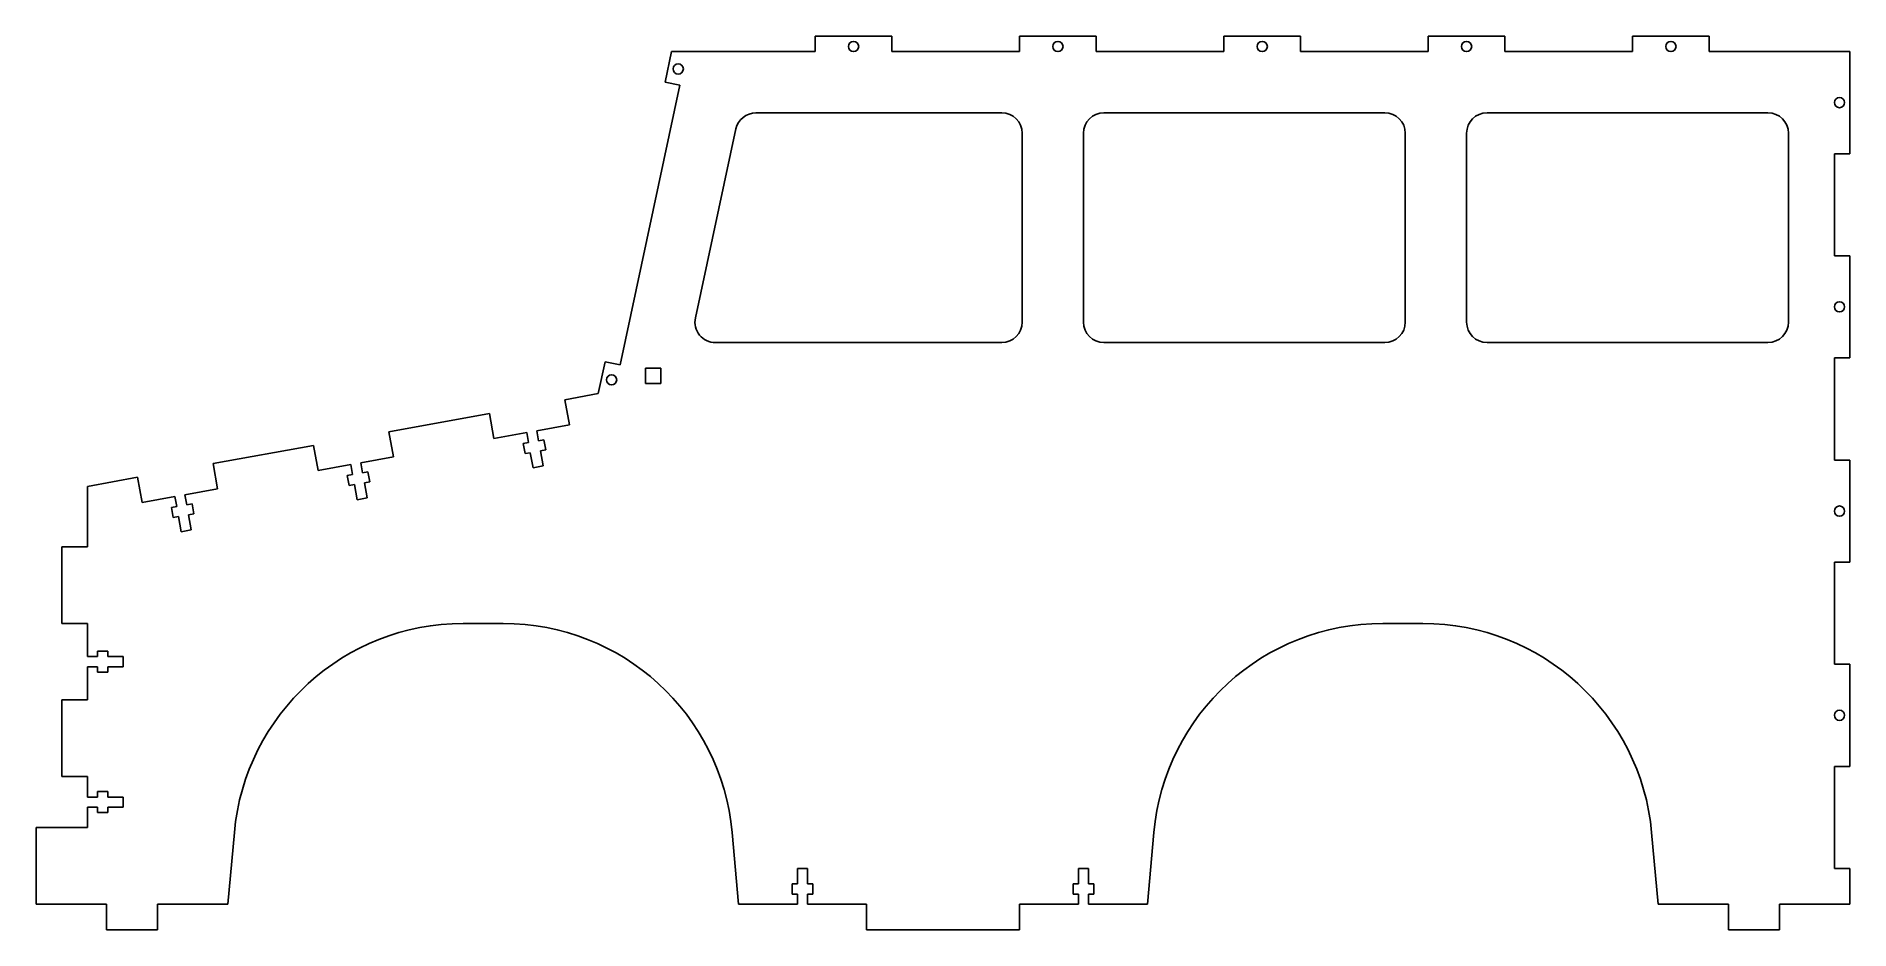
# Model space of a CAD drawing. Header units: millimetres. Extents: x 0 to 355, y 0 to 175.
import ezdxf

# ---------------------------------------------------------------- set-up
doc = ezdxf.new("R2010")
doc.units = ezdxf.units.MM

msp = doc.modelspace()

# ---------------------------------------------------------------- linework, layer by layer
at = {"color": 7, "linetype": 'Continuous', "lineweight": 25}
for p, q in [((152.5, 172), (152.5, 175)), ((167.5, 175), (152.5, 175)), ((167.5, 175), (167.5, 172)), ((192.5, 172), (192.5, 175)), ((207.5, 175), (192.5, 175)), ((207.5, 175), (207.5, 172)), ((232.5, 172), (232.5, 175)), ((247.5, 175), (232.5, 175)), ((247.5, 175), (247.5, 172)), ((272.5, 172), (272.5, 175)), ((287.5, 175), (272.5, 175)), ((287.5, 175), (287.5, 172)), ((312.5, 172), (312.5, 175)), ((327.5, 175), (312.5, 175)), ((327.5, 175), (327.5, 172)), ((124.36, 172), (123.08, 166.02)), ((124.36, 172), (152.5, 172)), ((167.5, 172), (192.5, 172)), ((207.5, 172), (232.5, 172)), ((247.5, 172), (272.5, 172)), ((287.5, 172), (312.5, 172)), ((327.5, 172), (355, 172)), ((355, 152), (355, 172)), ((114.28, 110.63), (126.01, 165.39)), ((126.01, 165.39), (123.08, 166.02)), ((189, 160), (140.88, 160)), ((264, 160), (209, 160)), ((339, 160), (284, 160)), ((136.97, 156.84), (129.04, 119.84)), ((193, 119), (193, 156)), ((205, 156), (205, 119)), ((268, 119), (268, 156)), ((280, 156), (280, 119)), ((343, 119), (343, 156)), ((355, 152), (352, 152)), ((352, 152), (352, 132)), ((352, 132), (355, 132)), ((355, 112), (355, 132)), ((132.95, 115), (189, 115)), ((209, 115), (264, 115)), ((284, 115), (339, 115)), ((111.34, 111.26), (110, 105)), ((111.34, 111.26), (114.28, 110.63)), ((355, 112), (352, 112)), ((352, 112), (352, 92)), ((122.28, 110), (119.28, 110)), ((119.28, 110), (119.28, 107)), ((119.28, 107), (122.28, 107)), ((122.28, 107), (122.28, 110)), ((110, 105), (103.47, 103.81)), ((104.36, 98.89), (103.47, 103.81)), ((88.71, 101.13), (69.03, 97.55)), ((88.71, 101.13), (89.6, 96.21)), ((69.93, 92.63), (69.03, 97.55)), ((89.6, 96.21), (96, 97.37)), ((96, 97.37), (96.36, 95.4)), ((97.97, 97.73), (104.36, 98.89)), ((98.32, 95.76), (97.97, 97.73)), ((99.36, 95.95), (98.32, 95.76)), ((99.72, 93.98), (99.36, 95.95)), ((54.27, 94.87), (34.6, 91.29)), ((54.27, 94.87), (55.17, 89.95)), ((63.53, 91.47), (69.93, 92.63)), ((96.36, 95.4), (95.32, 95.22)), ((95.32, 95.22), (95.68, 93.25)), ((95.68, 93.25), (96.71, 93.44)), ((96.71, 93.44), (97.25, 90.49)), ((98.68, 93.79), (99.72, 93.98)), ((99.22, 90.84), (98.68, 93.79)), ((35.49, 86.37), (34.6, 91.29)), ((55.17, 89.95), (61.56, 91.11)), ((61.92, 89.14), (60.89, 88.96)), ((60.89, 88.96), (61.25, 86.99)), ((61.56, 91.11), (61.92, 89.14)), ((63.89, 89.5), (63.53, 91.47)), ((64.92, 89.69), (63.89, 89.5)), ((65.28, 87.72), (64.92, 89.69)), ((97.25, 90.49), (99.22, 90.84)), ((352, 92), (355, 92)), ((355, 72), (355, 92)), ((19.84, 88.61), (10, 86.82)), ((10, 75), (10, 86.82)), ((19.84, 88.61), (20.73, 83.69)), ((29.1, 85.21), (35.49, 86.37)), ((29.45, 83.24), (29.1, 85.21)), ((61.25, 86.99), (62.28, 87.18)), ((62.28, 87.18), (62.82, 84.22)), ((64.25, 87.53), (65.28, 87.72)), ((64.78, 84.58), (64.25, 87.53)), ((20.73, 83.69), (27.13, 84.85)), ((27.49, 82.88), (26.45, 82.69)), ((26.45, 82.69), (26.81, 80.73)), ((27.13, 84.85), (27.49, 82.88)), ((30.49, 83.43), (29.45, 83.24)), ((30.84, 81.46), (30.49, 83.43)), ((62.82, 84.22), (64.78, 84.58)), ((26.81, 80.73), (27.84, 80.91)), ((27.84, 80.91), (28.38, 77.96)), ((28.38, 77.96), (30.35, 78.32)), ((29.81, 81.27), (30.84, 81.46)), ((30.35, 78.32), (29.81, 81.27)), ((5, 75), (5, 60)), ((10, 75), (5, 75)), ((355, 72), (352, 72)), ((352, 72), (352, 52)), ((5, 60), (10, 60)), ((10, 53.5), (10, 60)), ((83.59, 60), (91.41, 60)), ((263.59, 60), (271.41, 60)), ((12, 53.5), (10, 53.5)), ((14, 54.55), (12, 54.55)), ((12, 54.55), (12, 53.5)), ((14, 53.5), (14, 54.55)), ((17, 53.5), (14, 53.5)), ((17, 51.5), (17, 53.5)), ((10, 51.5), (12, 51.5)), ((10, 45), (10, 51.5)), ((12, 51.5), (12, 50.45)), ((12, 50.45), (14, 50.45)), ((14, 50.45), (14, 51.5)), ((14, 51.5), (17, 51.5)), ((352, 52), (355, 52)), ((355, 32), (355, 52)), ((5, 45), (5, 30)), ((10, 45), (5, 45)), ((355, 32), (352, 32)), ((352, 32), (352, 12)), ((5, 30), (10, 30)), ((10, 26), (10, 30)), ((12, 26), (10, 26)), ((14, 27.05), (12, 27.05)), ((12, 27.05), (12, 26)), ((14, 26), (14, 27.05)), ((17, 26), (14, 26)), ((17, 24), (17, 26)), ((10, 24), (12, 24)), ((10, 20), (10, 24)), ((12, 24), (12, 22.95)), ((12, 22.95), (14, 22.95)), ((14, 22.95), (14, 24)), ((14, 24), (17, 24)), ((0, 20), (10, 20)), ((0, 20), (0, 5)), ((37.5, 5), (38.78, 19.07)), ((136.22, 19.07), (137.5, 5)), ((217.5, 5), (218.78, 19.07)), ((316.22, 19.07), (317.5, 5)), ((151, 12), (149, 12)), ((149, 12), (149, 9)), ((151, 9), (151, 12)), ((206, 12), (204, 12)), ((204, 12), (204, 9)), ((206, 9), (206, 12)), ((352, 12), (355, 12)), ((355, 5), (355, 12)), ((149, 9), (147.95, 9)), ((147.95, 9), (147.95, 7)), ((152.05, 9), (151, 9)), ((152.05, 7), (152.05, 9)), ((204, 9), (202.95, 9)), ((202.95, 9), (202.95, 7)), ((207.05, 9), (206, 9)), ((207.05, 7), (207.05, 9)), ((13.75, 5), (0, 5)), ((13.75, 0), (13.75, 5)), ((37.5, 5), (23.75, 5)), ((23.75, 5), (23.75, 0)), ((149, 5), (137.5, 5)), ((147.95, 7), (149, 7)), ((149, 7), (149, 5)), ((151, 5), (151, 7)), ((151, 7), (152.05, 7)), ((162.5, 5), (151, 5)), ((162.5, 0), (162.5, 5)), ((192.5, 5), (192.5, 0)), ((204, 5), (192.5, 5)), ((202.95, 7), (204, 7)), ((204, 7), (204, 5)), ((206, 5), (206, 7)), ((206, 7), (207.05, 7)), ((217.5, 5), (206, 5)), ((331.25, 5), (317.5, 5)), ((331.25, 0), (331.25, 5)), ((355, 5), (341.25, 5)), ((341.25, 5), (341.25, 0)), ((13.75, 0), (23.75, 0)), ((162.5, 0), (192.5, 0)), ((331.25, 0), (341.25, 0))]:
    msp.add_line(p, q, dxfattribs=at)
for centre in [(160, 173), (200, 173), (240, 173), (280, 173), (320, 173), (125.67, 168.59), (353, 162), (353, 122), (112.63, 107.71), (353, 82), (353, 42)]:
    msp.add_circle(centre, 1, dxfattribs=at)
for centre, radius, start, end in [((140.88, 156), 4, 90, 167.9052), ((189, 156), 4, 0, 90), ((209, 156), 4, 90, 180), ((264, 156), 4, 0, 90), ((284, 156), 4, 90, 180), ((339, 156), 4, 0, 90), ((132.95, 119), 4, 167.9052, 270), ((189, 119), 4, 270, 0), ((209, 119), 4, 180, 270), ((264, 119), 4, 270, 0), ((284, 119), 4, 180, 270), ((339, 119), 4, 270, 0), ((83.59, 15), 45, 90, 174.8056), ((91.41, 15), 45, 5.1944, 90), ((263.59, 15), 45, 90, 174.8056), ((271.41, 15), 45, 5.1944, 90)]:
    msp.add_arc(centre, radius, start, end, dxfattribs=at)

doc.saveas('drawing.dxf')
